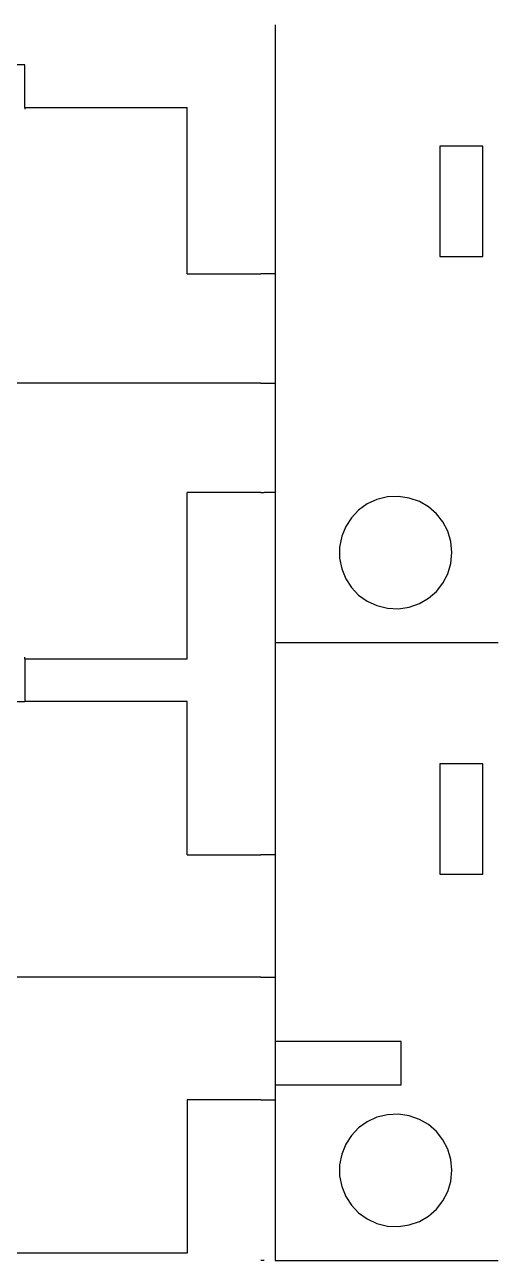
# Model space of a CAD drawing. Header units: metres. Extents: x 2882 to 3456, y 343 to 720.
# Drawn here: x 2992.1 to 3035.1, y 343 to 455 of the extents above; entities that cross this region are included whole.
import ezdxf

# ---------------------------------------------------------------- set-up
doc = ezdxf.new("R2010")
doc.units = ezdxf.units.M

msp = doc.modelspace()

# ---------------------------------------------------------------- linework, layer by layer
at = {"layer": 'COMPONENT1'}
for p, q in [((3014.85, 454.96), (3014.85, 398.96)), ((3033.65, 443.96), (3029.75, 443.96)), ((3029.75, 443.96), (3029.75, 433.96)), ((3033.65, 433.96), (3033.65, 443.96)), ((3029.75, 433.96), (3033.65, 433.96)), ((3026, 412.21), (3025, 412.16)), ((3026.99, 412.06), (3026, 412.21)), ((3023.18, 411.52), (3022.4, 410.97)), ((3024.05, 411.92), (3023.18, 411.52)), ((3025, 412.16), (3024.05, 411.92)), ((3027.9, 411.74), (3026.99, 412.06)), ((3028.72, 411.26), (3027.9, 411.74)), ((3029.44, 410.64), (3028.72, 411.26)), ((3021.75, 410.28), (3021.23, 409.48)), ((3022.4, 410.97), (3021.75, 410.28)), ((3030.03, 409.89), (3029.44, 410.64)), ((3021.23, 409.48), (3020.87, 408.59)), ((3030.47, 409.05), (3030.03, 409.89)), ((3030.75, 408.11), (3030.47, 409.05)), ((3020.87, 408.59), (3020.67, 407.62)), ((3030.85, 407.12), (3030.75, 408.11)), ((3020.67, 407.62), (3020.67, 406.61)), ((3020.67, 406.61), (3020.87, 405.64)), ((3030.75, 406.12), (3030.85, 407.12)), ((3020.87, 405.64), (3021.23, 404.75)), ((3030.47, 405.19), (3030.75, 406.12)), ((3021.23, 404.75), (3021.75, 403.95)), ((3029.44, 403.59), (3030.03, 404.34)), ((3030.03, 404.34), (3030.47, 405.19)), ((3021.75, 403.95), (3022.4, 403.27)), ((3022.4, 403.27), (3023.18, 402.71)), ((3028.72, 402.97), (3029.44, 403.59)), ((3023.18, 402.71), (3024.05, 402.31)), ((3024.05, 402.31), (3025, 402.07)), ((3026, 402.02), (3026.99, 402.17)), ((3026.99, 402.17), (3027.9, 402.49)), ((3027.9, 402.49), (3028.72, 402.97)), ((3025, 402.07), (3026, 402.02)), ((3014.85, 398.96), (3014.85, 362.81)), ((3014.85, 398.96), (3035.05, 398.96)), ((3033.65, 387.96), (3029.75, 387.96)), ((3029.75, 387.96), (3029.75, 377.96)), ((3033.65, 377.96), (3033.65, 387.96)), ((3029.75, 377.96), (3033.65, 377.96)), ((3026.26, 362.81), (3014.85, 362.81)), ((3014.85, 362.81), (3014.85, 358.86)), ((3026.26, 358.86), (3026.26, 362.81)), ((3014.85, 358.86), (3026.26, 358.86)), ((3014.85, 358.86), (3014.85, 342.96)), ((3025, 356.16), (3024.05, 355.93)), ((3026, 356.21), (3025, 356.16)), ((3026.99, 356.07), (3026, 356.21)), ((3023.18, 355.52), (3022.4, 354.97)), ((3024.05, 355.93), (3023.18, 355.52)), ((3027.9, 355.74), (3026.99, 356.07)), ((3028.72, 355.26), (3027.9, 355.74)), ((3029.44, 354.64), (3028.72, 355.26)), ((3021.75, 354.28), (3021.23, 353.48)), ((3022.4, 354.97), (3021.75, 354.28)), ((3030.03, 353.89), (3029.44, 354.64)), ((3021.23, 353.48), (3020.87, 352.59)), ((3030.47, 353.05), (3030.03, 353.89)), ((3030.75, 352.11), (3030.47, 353.05)), ((3020.87, 352.59), (3020.67, 351.62)), ((3030.85, 351.12), (3030.75, 352.11)), ((3020.67, 351.62), (3020.67, 350.61)), ((3020.67, 350.61), (3020.87, 349.64)), ((3030.75, 350.12), (3030.85, 351.12)), ((3020.87, 349.64), (3021.23, 348.75)), ((3030.47, 349.19), (3030.75, 350.12)), ((3021.23, 348.75), (3021.75, 347.95)), ((3029.44, 347.6), (3030.03, 348.34)), ((3030.03, 348.34), (3030.47, 349.19)), ((3021.75, 347.95), (3022.4, 347.27)), ((3022.4, 347.27), (3023.18, 346.71)), ((3028.72, 346.97), (3029.44, 347.6)), ((3023.18, 346.71), (3024.05, 346.31)), ((3024.05, 346.31), (3025, 346.07)), ((3026, 346.02), (3026.99, 346.17)), ((3026.99, 346.17), (3027.9, 346.49)), ((3027.9, 346.49), (3028.72, 346.97)), ((3025, 346.07), (3026, 346.02)), ((3014.85, 342.96), (3035.05, 342.96))]:
    msp.add_line(p, q, dxfattribs=at)
at = {"layer": 'COMPONENT2'}
for p, q in [((2992.16, 451.32), (2972.16, 451.32)), ((2992.16, 447.47), (2992.16, 451.32)), ((2992.16, 447.47), (3006.85, 447.47)), ((2992.16, 447.47), (2992.16, 447.32)), ((3006.85, 432.37), (3006.85, 447.47)), ((3006.85, 432.37), (3013.54, 432.37)), ((3014.85, 432.37), (3013.54, 432.37)), ((3013.54, 422.47), (2912.47, 422.47)), ((3013.54, 422.47), (3014.85, 422.47)), ((3006.85, 397.47), (3006.85, 412.57)), ((3013.54, 412.57), (3006.85, 412.57)), ((3013.54, 412.57), (3013.84, 412.57)), ((3014.85, 412.57), (3013.84, 412.57)), ((2992.16, 397.47), (2992.16, 397.62)), ((2992.16, 397.47), (2992.16, 393.62)), ((2992.16, 397.47), (3006.85, 397.47)), ((2972.16, 393.62), (2992.16, 393.62)), ((3006.85, 393.62), (2992.16, 393.62)), ((3006.85, 379.73), (3006.85, 393.62)), ((3006.85, 379.73), (3013.54, 379.73)), ((3014.85, 379.73), (3013.54, 379.73)), ((3013.54, 368.62), (2919.47, 368.66)), ((3013.54, 368.62), (3014.85, 368.62)), ((3013.54, 357.5), (3006.85, 357.5)), ((3006.85, 357.5), (3006.85, 343.61)), ((3013.54, 357.5), (3014.85, 357.5)), ((3006.85, 343.61), (2927.47, 343.61)), ((3013.84, 342.96), (3013.54, 342.96))]:
    msp.add_line(p, q, dxfattribs=at)

doc.saveas('drawing.dxf')
